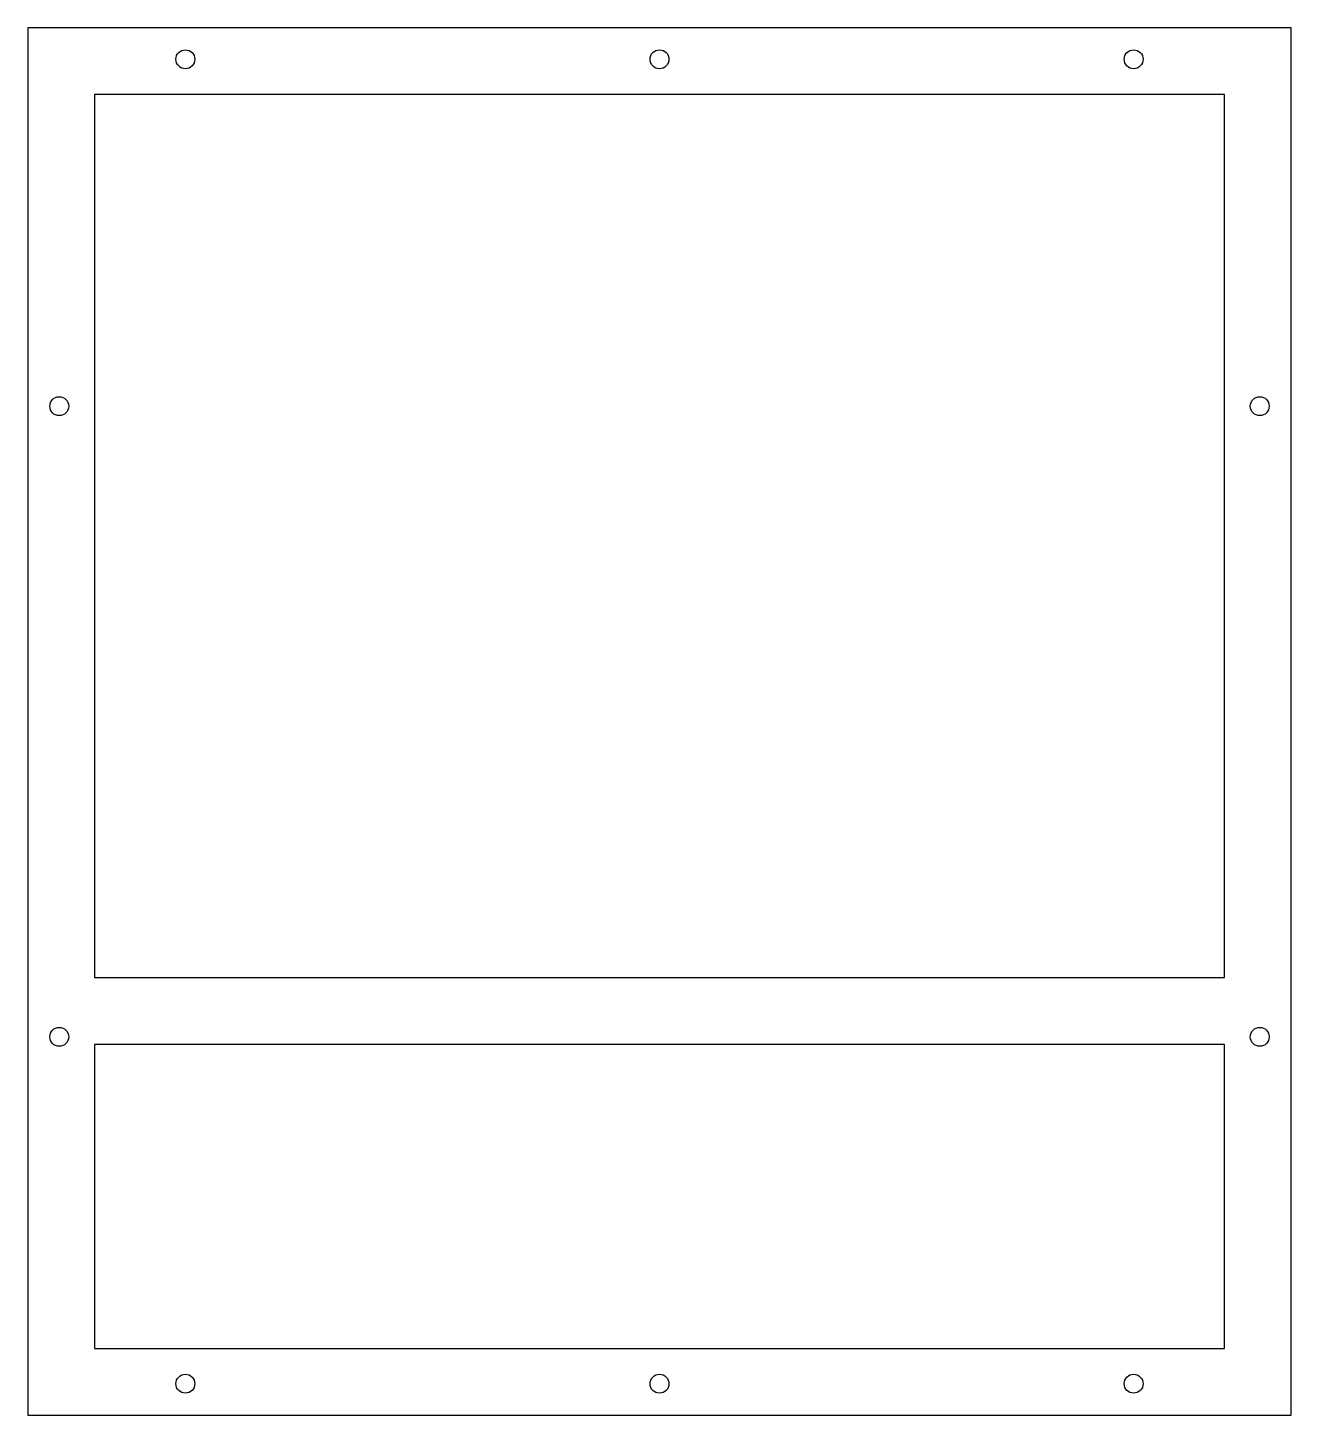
# Model space of a CAD drawing. Header units: millimetres. Extents: x 110 to 310, y 38 to 258.
import ezdxf

# ---------------------------------------------------------------- set-up
doc = ezdxf.new("R2010")
doc.units = ezdxf.units.MM
doc.layers.add('View001', color=7, linetype='CONTINUOUS')

msp = doc.modelspace()

# ---------------------------------------------------------------- linework, layer by layer
at = {"layer": 'View001'}
for p, q in [((310.2, 258.5), (109.8, 258.5)), ((109.8, 258.5), (109.8, 38.5)), ((310.2, 38.5), (310.2, 258.5)), ((299.6, 247.9), (120.4, 247.9)), ((120.4, 247.9), (120.4, 107.9)), ((299.6, 107.9), (299.6, 247.9)), ((120.4, 107.9), (299.6, 107.9)), ((299.6, 97.3), (120.4, 97.3)), ((120.4, 97.3), (120.4, 49.1)), ((299.6, 49.1), (299.6, 97.3)), ((120.4, 49.1), (299.6, 49.1)), ((109.8, 38.5), (310.2, 38.5))]:
    msp.add_line(p, q, dxfattribs=at)
for centre in [(134.8, 253.5), (210, 253.5), (285.2, 253.5), (114.8, 198.5), (305.2, 198.5), (114.8, 98.5), (305.2, 98.5), (134.8, 43.5), (210, 43.5), (285.2, 43.5)]:
    msp.add_circle(centre, 1.5, dxfattribs=at)

doc.saveas('drawing.dxf')
